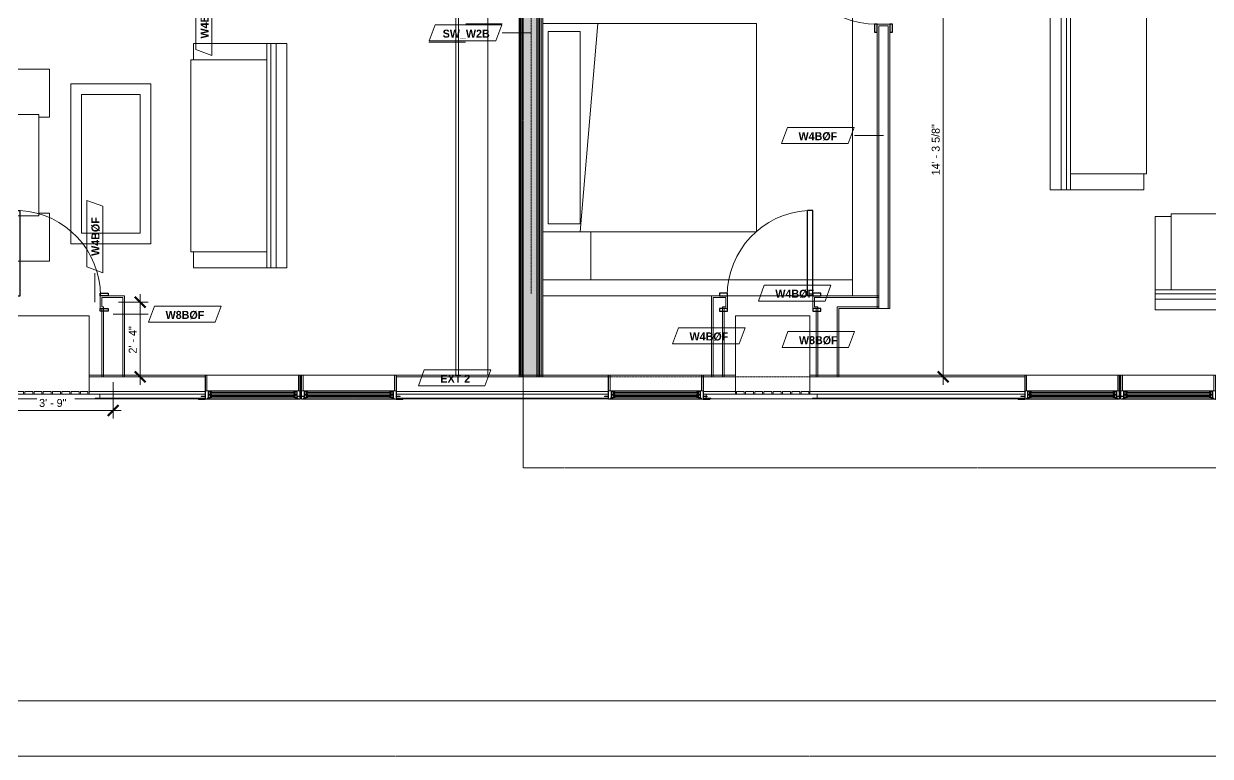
# Model space of a CAD drawing. Header units: inches. Extents: x -4010 to -1814, y 9846 to 12241.
# Drawn here: x -3125.6 to -2681, y 9846.3 to 10120.8 of the extents above; entities that cross this region are included whole.
import ezdxf

# ---------------------------------------------------------------- set-up
doc = ezdxf.new("R2010")
doc.units = ezdxf.units.IN
doc.header["$MEASUREMENT"] = 0
for name, pattern in [('Aligning Line 1_8_', [0.25, 0.125, -0.125]), ('Aligning Line 1_8__2_', [0.25, 0.125, -0.125]), ('Dash', [0.25, 0.125, -0.125]), ('Dash 3_32_', [0.1875, 0.09375, -0.09375]), ('Dash_2_', [0.25, 0.125, -0.125])]:
    doc.linetypes.add(name, pattern=pattern)
for name, color, linetype, lineweight in [('0-1', 7, 'Continuous', 5), ('0-2', 7, 'Continuous', 9), ('A-ANNO-DIMS', 211, 'Continuous', 9), ('A-ANNO-DIMS-32', 211, 'Continuous', 9), ('A-DETL-1', 90, 'Dash 3_32_', 18), ('A-DETL-GENF-HDLN-1', 7, 'Dash', 9), ('A-DETL-GENF-HDLN-2', 1, 'Continuous', 18), ('A-DOOR-3', 31, 'Continuous', 9), ('A-DOOR-4', 31, 'Continuous', 30), ('A-DOOR-FRAM-3', 31, 'Continuous', 30), ('A-GENM-1', 7, 'Continuous', 9), ('A-GLAZ', 151, 'Continuous', 18), ('A-GLAZ-1', 10, 'Continuous', 30), ('A-GLAZ-2', 7, 'Continuous', 9), ('A-WALL', 113, 'Continuous', 18), ('A-WALL-1', 7, 'Continuous', 9), ('A-WALL-2', 250, 'Continuous', 18), ('A-WALL-3', 113, 'Continuous', 9), ('A-WALL-IDEN', 211, 'Continuous', 9), ('G-ANNO-SYMB', 111, 'Aligning Line 1_8_', 9), ('G-ANNO-SYMB-2', 147, 'Aligning Line 1_8__2_', 9), ('G-ANNO-SYMB-4', 111, 'Dash_2_', 9), ('I-FURN', 30, 'Continuous', 9), ('I-FURN-HDLN', 30, 'Dash', 9), ('I-WALL-1', 21, 'Continuous', 18), ('I-WALL-2', 241, 'Continuous', 5), ('I-WALL-3', 7, 'Continuous', 9), ('I-WALL-4', 2, 'Continuous', 9), ('Q-CASE', 31, 'Continuous', 9), ('Q-CASE-HDLN', 31, 'Dash', 9)]:
    doc.layers.add(name, color=color, linetype=linetype, lineweight=lineweight)
doc.styles.add('Century Gothic', font='ufonts.com_century-gothic.ttf', dxfattribs={"height": 3})
doc.styles.add('Century Gothic_B_1', font='GOTHICB.TTF', dxfattribs={"height": 3})
doc.dimstyles.new('OD_1__HACK_2', dxfattribs={"dimscale": 12, "dimtxt": 3.132505, "dimasz": 0.333333, "dimexe": 0.25, "dimexo": 0.166667, "dimgap": 0.041667, "dimtad": 1, "dimdec": 4, "dimrnd": 0.0625, "dimzin": 3, "dimdsep": 46, "dimlunit": 4, "dimtxsty": 'Century Gothic', "dimblk1": 'OBLIQUE', "dimblk2": 'OBLIQUE', "dimsah": 1, "dimcen": 0.09, "dimdle": 0.25, "dimazin": 0, "dimtfac": 1, "dimtdec": 4, "dimtix": 1, "dimtmove": 0, "dimatfit": 3, "dimfxl": 1, "dimtvp": 1, "dimtfill": 1, "dimfrac": 2, "dimtolj": 1, "dimtzin": 0, "dimarcsym": 2})
doc.dimstyles.new('OD_1__HACK_2_1', dxfattribs={"dimscale": 12, "dimtxt": 3.132505, "dimasz": 0.333333, "dimexe": 0.25, "dimexo": 0.166667, "dimgap": 0.041667, "dimtad": 1, "dimdec": 4, "dimrnd": 0.0625, "dimzin": 3, "dimdsep": 46, "dimlunit": 4, "dimtxsty": 'Century Gothic', "dimblk1": 'OBLIQUE', "dimblk2": 'OBLIQUE', "dimsah": 1, "dimcen": 0.09, "dimdle": 0.25, "dimazin": 0, "dimtfac": 1, "dimtdec": 4, "dimtix": 1, "dimtmove": 0, "dimatfit": 3, "dimfxl": 1, "dimtvp": 1, "dimtfill": 1, "dimfrac": 2, "dimtolj": 1, "dimtzin": 0, "dimarcsym": 2})

# ---------------------------------------------------------------- blocks, each defined once
blk = doc.blocks.new('Window-Double_Hung-Marvin-Essential - ESDH3066 - 2nd Floor-3033830-UNIT PLANS - 2ND _ 3RD FLOOR')
at = {"layer": 'A-DETL-GENF-HDLN-1'}
blk.add_line((16.1, -4.47), (-16.5, -4.47), dxfattribs=at)
at = {"layer": 'A-DETL-GENF-HDLN-2'}
for p, q in [((-17.13, 4.44), (-17.75, 4.44)), ((-17.13, -1.41), (-17.13, 4.44)), ((17.12, 4.44), (17.75, 4.44)), ((17.12, 4.44), (17.12, -1.41)), ((-19.25, -3.48), (-19.25, -3.44)), ((-19.25, -3.44), (-17.9, -3.44)), ((-17.75, -3.48), (-19.25, -3.48)), ((-17.9, -3.44), (-17.9, -3.33)), ((-17.9, -3.33), (-17.75, -3.33)), ((-16.72, -1.44), (-17.75, -1.44)), ((-17.75, -4.53), (-17.75, -1.44)), ((-17.08, -4.12), (-17.16, -4.53)), ((-17.08, -4.12), (-16.19, -4.12)), ((-16.85, -4.5), (-16.85, -4.12)), ((-16.72, -4.02), (-16.72, -1.44)), ((-16.38, -4.02), (-16.72, -4.02)), ((-16.56, -1.78), (-15.34, -1.78)), ((-16.56, -1.78), (-16.56, -2.72)), ((-15.34, -2.72), (-16.56, -2.72)), ((-16.56, -3), (-15.34, -3)), ((-16.56, -3), (-16.56, -3.94)), ((-15.34, -3.94), (-16.56, -3.94)), ((-16.38, -4.12), (-16.38, -4.02)), ((-16.18, -4.26), (-16.3, -4.26)), ((-16.3, -4.26), (-16.3, -4.5)), ((-16.19, -4.12), (-16.19, -4.22)), ((-16.19, -4.22), (-16.1, -4.22)), ((-16.18, -4.47), (-16.18, -4.26)), ((-16.1, -4.22), (-16.1, -4.47)), ((-15.28, -1.9), (-15.94, -1.9)), ((-15.94, -1.9), (-15.94, -2.62)), ((-15.94, -2.62), (-15.28, -2.62)), ((-15.28, -3.12), (-15.94, -3.12)), ((-15.94, -3.12), (-15.94, -3.84)), ((-15.94, -3.84), (-15.28, -3.84)), ((-15.84, -1.91), (-15.84, -2.6)), ((-15.84, -3.13), (-15.84, -3.82)), ((-15.54, -2.04), (-15.54, -2.48)), ((-15.54, -3.26), (-15.54, -3.7)), ((-15.34, -1.78), (-15.28, -1.84)), ((-15.34, -2.72), (-15.28, -2.66)), ((-15.34, -3), (-15.28, -3.06)), ((-15.34, -3.94), (-15.28, -3.88)), ((-15.28, -1.84), (-15.28, -1.9)), ((-15.28, -2.62), (-15.28, -2.66)), ((-15.28, -3.06), (-15.28, -3.12)), ((-15.28, -3.84), (-15.28, -3.88)), ((15.34, -1.78), (15.28, -1.84)), ((15.28, -1.84), (15.28, -1.9)), ((15.28, -1.9), (15.94, -1.9)), ((15.28, -2.62), (15.28, -2.66)), ((15.94, -2.62), (15.28, -2.62)), ((15.34, -2.72), (15.28, -2.66)), ((15.34, -3), (15.28, -3.06)), ((15.28, -3.06), (15.28, -3.12)), ((15.28, -3.12), (15.94, -3.12)), ((15.28, -3.84), (15.28, -3.88)), ((15.94, -3.84), (15.28, -3.84)), ((15.34, -3.94), (15.28, -3.88)), ((16.56, -1.78), (15.34, -1.78)), ((15.34, -2.72), (16.56, -2.72)), ((16.56, -3), (15.34, -3)), ((15.34, -3.94), (16.56, -3.94)), ((15.54, -2.04), (15.54, -2.48)), ((15.54, -3.26), (15.54, -3.7)), ((15.84, -1.91), (15.84, -2.6)), ((15.84, -3.13), (15.84, -3.82)), ((15.94, -1.9), (15.94, -2.62)), ((15.94, -3.12), (15.94, -3.84)), ((16.19, -4.22), (16.1, -4.22)), ((16.1, -4.22), (16.1, -4.47)), ((16.18, -4.47), (16.18, -4.26)), ((16.18, -4.26), (16.3, -4.26)), ((17.08, -4.12), (16.19, -4.12)), ((16.19, -4.12), (16.19, -4.22)), ((16.3, -4.26), (16.3, -4.5)), ((16.38, -4.12), (16.38, -4.02)), ((16.38, -4.02), (16.72, -4.02)), ((16.56, -1.78), (16.56, -2.72)), ((16.56, -3), (16.56, -3.94)), ((16.72, -4.02), (16.72, -1.44)), ((16.72, -1.44), (17.75, -1.44)), ((16.85, -4.5), (16.85, -4.12)), ((17.08, -4.12), (17.16, -4.53)), ((17.75, -4.53), (17.75, -1.44)), ((17.9, -3.33), (17.75, -3.33)), ((17.75, -3.48), (19.25, -3.48)), ((17.9, -3.44), (17.9, -3.33)), ((19.25, -3.44), (17.9, -3.44)), ((19.25, -3.48), (19.25, -3.44)), ((-17.75, -4.53), (-17.16, -4.53)), ((-16.3, -4.5), (-16.85, -4.5)), ((-16.18, -4.47), (-16.1, -4.47)), ((16.18, -4.47), (16.1, -4.47)), ((16.3, -4.5), (16.85, -4.5)), ((17.75, -4.53), (17.16, -4.53))]:
    blk.add_line(p, q, dxfattribs=at)
at = {"layer": 'A-GLAZ'}
for p, q in [((15.84, -1.91), (-15.84, -1.91)), ((15.84, -2.04), (-15.84, -2.04)), ((15.84, -2.48), (-15.84, -2.48)), ((15.84, -2.6), (-15.84, -2.6)), ((15.84, -3.13), (-15.84, -3.13)), ((15.84, -3.26), (-15.84, -3.26)), ((15.84, -3.7), (-15.84, -3.7)), ((15.84, -3.82), (-15.84, -3.82))]:
    blk.add_line(p, q, dxfattribs=at)
at = {"layer": 'A-GLAZ-1'}
for p, q in [((-17.75, -1.41), (-17.75, 4.44)), ((17.75, 4.44), (17.75, -1.41)), ((-17.75, -4.53), (-17.75, -1.44)), ((17.75, -1.44), (17.75, -4.53))]:
    blk.add_line(p, q, dxfattribs=at)
at = {"layer": 'A-GLAZ-2'}
for p, q in [((-17.75, 4.44), (17.75, 4.44)), ((-17.75, -1.44), (17.75, -1.44)), ((17.75, -4.44), (20.27, -4.44)), ((20.27, -4.44), (20.27, -4.69)), ((17.75, -4.53), (-17.75, -4.53)), ((17.75, -4.69), (17.75, -4.53)), ((20.27, -4.69), (17.75, -4.69))]:
    blk.add_line(p, q, dxfattribs=at)
blk = doc.blocks.new('V-Series_EWC4_SPVU_RFA_2015 - 2ND AND 3RD FLOOR-2226480-UNIT PLANS - 2ND _ 3RD FLOOR')
at = {"layer": 'A-GENM-1'}
for p, q in [((-3829.54, 11737.59), (-3858.97, 11737.59)), ((-3858.97, 11737.59), (-3858.97, 11737.15)), ((-3829.54, 11709.71), (-3829.54, 11737.59)), ((-3858.97, 11734.36), (-3858.97, 11737.15)), ((-3858.97, 11737.15), (-3857.97, 11737.15)), ((-3857.97, 11734.36), (-3858.97, 11734.36)), ((-3858.97, 11734.36), (-3858.97, 11733.86)), ((-3858.97, 11730.87), (-3858.97, 11733.86)), ((-3858.97, 11733.86), (-3857.97, 11733.86)), ((-3857.97, 11737.15), (-3857.97, 11734.36)), ((-3857.97, 11733.86), (-3857.97, 11730.87)), ((-3857.97, 11730.87), (-3858.97, 11730.87)), ((-3858.97, 11730.87), (-3858.97, 11730.37)), ((-3858.97, 11727.39), (-3858.97, 11730.37)), ((-3858.97, 11730.37), (-3857.97, 11730.37)), ((-3857.97, 11730.37), (-3857.97, 11727.39)), ((-3857.97, 11727.39), (-3858.97, 11727.39)), ((-3858.97, 11727.39), (-3858.97, 11726.89)), ((-3858.97, 11723.9), (-3858.97, 11726.89)), ((-3858.97, 11726.89), (-3857.97, 11726.89)), ((-3857.97, 11726.89), (-3857.97, 11723.9)), ((-3857.97, 11723.9), (-3858.97, 11723.9)), ((-3858.97, 11723.9), (-3858.97, 11723.4)), ((-3858.97, 11720.42), (-3858.97, 11723.4)), ((-3858.97, 11723.4), (-3857.97, 11723.4)), ((-3857.97, 11720.42), (-3858.97, 11720.42)), ((-3858.97, 11720.42), (-3858.97, 11719.92)), ((-3858.97, 11716.93), (-3858.97, 11719.92)), ((-3858.97, 11719.92), (-3857.97, 11719.92)), ((-3857.97, 11723.4), (-3857.97, 11720.42)), ((-3857.97, 11719.92), (-3857.97, 11716.93)), ((-3857.97, 11716.93), (-3858.97, 11716.93)), ((-3858.97, 11716.93), (-3858.97, 11716.43)), ((-3858.97, 11713.45), (-3858.97, 11716.43)), ((-3858.97, 11716.43), (-3857.97, 11716.43)), ((-3857.97, 11716.43), (-3857.97, 11713.45)), ((-3857.97, 11713.45), (-3858.97, 11713.45)), ((-3858.97, 11713.45), (-3858.97, 11712.95)), ((-3858.97, 11710.15), (-3858.97, 11712.95)), ((-3858.97, 11712.95), (-3857.97, 11712.95)), ((-3857.97, 11712.95), (-3857.97, 11710.15)), ((-3857.97, 11710.15), (-3858.97, 11710.15)), ((-3858.97, 11710.15), (-3858.97, 11709.71)), ((-3858.97, 11709.71), (-3829.54, 11709.71))]:
    blk.add_line(p, q, dxfattribs=at)
blk = doc.blocks.new('Perforated Panel at Magic-Pak - hvac panel - 3rd floor-2505079-UNIT PLANS - 2ND _ 3RD FLOOR')
at = {"layer": 'A-GLAZ-2'}
for p, q in [((-19.01, 4.44), (19.01, 4.44)), ((-19.01, 4.37), (-19.01, 4.44)), ((19.01, 4.37), (-19.01, 4.37)), ((19.01, 4.44), (19.01, 4.37))]:
    blk.add_line(p, q, dxfattribs=at)
blk = doc.blocks.new('Window-Double_Hung-Marvin-Essential - ESDH3066 - 2nd Floor-3033831-UNIT PLANS - 2ND _ 3RD FLOOR')
at = {"layer": 'A-DETL-GENF-HDLN-1'}
blk.add_line((16.1, 4.47), (-16.5, 4.47), dxfattribs=at)
at = {"layer": 'A-DETL-GENF-HDLN-2'}
for p, q in [((-17.75, 4.53), (-17.16, 4.53)), ((-17.75, 4.53), (-17.75, 1.44)), ((-17.08, 4.12), (-17.16, 4.53)), ((-16.85, 4.5), (-16.85, 4.12)), ((-16.3, 4.5), (-16.85, 4.5)), ((-16.3, 4.26), (-16.3, 4.5)), ((-16.18, 4.47), (-16.1, 4.47)), ((-16.18, 4.47), (-16.18, 4.26)), ((-16.1, 4.22), (-16.1, 4.47)), ((16.18, 4.47), (16.1, 4.47)), ((16.1, 4.22), (16.1, 4.47)), ((16.18, 4.47), (16.18, 4.26)), ((16.3, 4.26), (16.3, 4.5)), ((16.3, 4.5), (16.85, 4.5)), ((16.85, 4.5), (16.85, 4.12)), ((17.08, 4.12), (17.16, 4.53)), ((17.75, 4.53), (17.16, 4.53)), ((17.75, 4.53), (17.75, 1.44)), ((-19.25, 3.48), (-19.25, 3.44)), ((-17.75, 3.48), (-19.25, 3.48)), ((-19.25, 3.44), (-17.9, 3.44)), ((-17.9, 3.44), (-17.9, 3.33)), ((-17.9, 3.33), (-17.75, 3.33)), ((-16.72, 1.44), (-17.75, 1.44)), ((-17.13, 1.41), (-17.13, -4.44)), ((-17.08, 4.12), (-16.19, 4.12)), ((-16.38, 4.02), (-16.72, 4.02)), ((-16.72, 4.02), (-16.72, 1.44)), ((-15.34, 3.94), (-16.56, 3.94)), ((-16.56, 3), (-16.56, 3.94)), ((-16.56, 3), (-15.34, 3)), ((-15.34, 2.72), (-16.56, 2.72)), ((-16.56, 1.78), (-16.56, 2.72)), ((-16.56, 1.78), (-15.34, 1.78)), ((-16.38, 4.12), (-16.38, 4.02)), ((-16.18, 4.26), (-16.3, 4.26)), ((-16.19, 4.22), (-16.1, 4.22)), ((-16.19, 4.12), (-16.19, 4.22)), ((-15.94, 3.12), (-15.94, 3.84)), ((-15.94, 3.84), (-15.28, 3.84)), ((-15.28, 3.12), (-15.94, 3.12)), ((-15.94, 1.9), (-15.94, 2.62)), ((-15.94, 2.62), (-15.28, 2.62)), ((-15.28, 1.9), (-15.94, 1.9)), ((-15.84, 3.13), (-15.84, 3.82)), ((-15.84, 1.91), (-15.84, 2.6)), ((-15.54, 3.26), (-15.54, 3.7)), ((-15.54, 2.04), (-15.54, 2.48)), ((-15.34, 3.94), (-15.28, 3.88)), ((-15.34, 3), (-15.28, 3.06)), ((-15.34, 2.72), (-15.28, 2.66)), ((-15.34, 1.78), (-15.28, 1.84)), ((-15.28, 3.84), (-15.28, 3.88)), ((-15.28, 3.06), (-15.28, 3.12)), ((-15.28, 2.62), (-15.28, 2.66)), ((-15.28, 1.84), (-15.28, 1.9)), ((15.34, 3.94), (15.28, 3.88)), ((15.28, 3.84), (15.28, 3.88)), ((15.94, 3.84), (15.28, 3.84)), ((15.28, 3.06), (15.28, 3.12)), ((15.28, 3.12), (15.94, 3.12)), ((15.34, 3), (15.28, 3.06)), ((15.34, 2.72), (15.28, 2.66)), ((15.28, 2.62), (15.28, 2.66)), ((15.94, 2.62), (15.28, 2.62)), ((15.28, 1.84), (15.28, 1.9)), ((15.28, 1.9), (15.94, 1.9)), ((15.34, 1.78), (15.28, 1.84)), ((15.34, 3.94), (16.56, 3.94)), ((16.56, 3), (15.34, 3)), ((15.34, 2.72), (16.56, 2.72)), ((16.56, 1.78), (15.34, 1.78)), ((15.54, 3.26), (15.54, 3.7)), ((15.54, 2.04), (15.54, 2.48)), ((15.84, 3.13), (15.84, 3.82)), ((15.84, 1.91), (15.84, 2.6)), ((15.94, 3.12), (15.94, 3.84)), ((15.94, 1.9), (15.94, 2.62)), ((16.19, 4.22), (16.1, 4.22)), ((16.18, 4.26), (16.3, 4.26)), ((16.19, 4.12), (16.19, 4.22)), ((17.08, 4.12), (16.19, 4.12)), ((16.38, 4.12), (16.38, 4.02)), ((16.38, 4.02), (16.72, 4.02)), ((16.56, 3), (16.56, 3.94)), ((16.56, 1.78), (16.56, 2.72)), ((16.72, 4.02), (16.72, 1.44)), ((16.72, 1.44), (17.75, 1.44)), ((17.12, -4.44), (17.12, 1.41)), ((17.75, 3.48), (19.25, 3.48)), ((17.9, 3.33), (17.75, 3.33)), ((17.9, 3.44), (17.9, 3.33)), ((19.25, 3.44), (17.9, 3.44)), ((19.25, 3.48), (19.25, 3.44)), ((-17.13, -4.44), (-17.75, -4.44)), ((17.12, -4.44), (17.75, -4.44))]:
    blk.add_line(p, q, dxfattribs=at)
at = {"layer": 'A-GLAZ'}
for p, q in [((15.84, 3.82), (-15.84, 3.82)), ((15.84, 3.7), (-15.84, 3.7)), ((15.84, 3.26), (-15.84, 3.26)), ((15.84, 3.13), (-15.84, 3.13)), ((15.84, 2.6), (-15.84, 2.6)), ((15.84, 2.48), (-15.84, 2.48)), ((15.84, 2.04), (-15.84, 2.04)), ((15.84, 1.91), (-15.84, 1.91))]:
    blk.add_line(p, q, dxfattribs=at)
at = {"layer": 'A-GLAZ-1'}
for p, q in [((-17.75, 4.53), (-17.75, 1.44)), ((17.75, 1.44), (17.75, 4.53)), ((-17.75, 1.41), (-17.75, -4.44)), ((17.75, -4.44), (17.75, 1.41))]:
    blk.add_line(p, q, dxfattribs=at)
at = {"layer": 'A-GLAZ-2'}
for p, q in [((17.75, 4.53), (-17.75, 4.53)), ((20.27, 4.69), (17.75, 4.69)), ((17.75, 4.69), (17.75, 4.53)), ((20.27, 4.44), (20.27, 4.69)), ((-17.75, 1.44), (17.75, 1.44)), ((17.75, 4.44), (20.27, 4.44)), ((-17.75, -4.44), (17.75, -4.44))]:
    blk.add_line(p, q, dxfattribs=at)
blk = doc.blocks.new('CTR - 1st Phase - Shell_rvt-1-UNIT PLANS - 2ND _ 3RD FLOOR')
at = {"layer": 'A-WALL-1'}
for p, q in [((-3057.61, 9989.06), (-3101.12, 9989.06)), ((-3101.12, 9989.06), (-3101.12, 9981.94)), ((-3021.61, 9989.06), (-3022.11, 9989.06)), ((-2906.53, 9989.06), (-2986.11, 9989.06)), ((-2858.96, 9989.06), (-2871.03, 9989.06)), ((-2858.96, 9981.94), (-2858.96, 9989.06)), ((-2750.53, 9989.06), (-2831.09, 9989.06)), ((-2831.09, 9989.06), (-2831.09, 9981.94)), ((-2714.53, 9989.06), (-2715.03, 9989.06)), ((-3101.12, 9981.94), (-3097.16, 9981.94)), ((-3097.16, 9981.94), (-3097.16, 9980.44)), ((-3057.61, 9983.19), (-3057.61, 9983.22)), ((-3022.11, 9983.22), (-3022.11, 9983.19)), ((-3021.61, 9983.19), (-3021.61, 9983.22)), ((-2986.11, 9983.22), (-2986.11, 9983.19)), ((-2906.53, 9983.19), (-2906.53, 9983.22)), ((-2871.03, 9983.22), (-2871.03, 9983.19)), ((-2869.89, 9980.44), (-2869.89, 9981.94)), ((-2869.89, 9981.94), (-2858.96, 9981.94)), ((-2831.09, 9981.94), (-2828.36, 9981.94)), ((-2828.36, 9981.94), (-2828.36, 9980.44)), ((-2750.53, 9983.19), (-2750.53, 9983.22)), ((-2715.03, 9983.22), (-2715.03, 9983.19)), ((-2714.53, 9983.19), (-2714.53, 9983.22)), ((-3097.16, 9980.44), (-3098.91, 9980.44)), ((-3098.91, 9980.44), (-3098.91, 9980.25)), ((-3098.91, 9980.19), (-3060.14, 9980.19)), ((-3022.11, 9980.19), (-3021.61, 9980.19)), ((-2983.59, 9980.19), (-2906.53, 9980.19)), ((-2868.14, 9980.44), (-2869.89, 9980.44)), ((-2868.51, 9980.19), (-2868.14, 9980.19)), ((-2868.14, 9980.25), (-2868.14, 9980.44)), ((-2828.36, 9980.44), (-2830.11, 9980.44)), ((-2830.11, 9980.44), (-2830.11, 9980.25)), ((-2830.11, 9980.19), (-2753.06, 9980.19)), ((-2715.03, 9980.19), (-2714.53, 9980.19))]:
    blk.add_line(p, q, dxfattribs=at)
at = {"layer": 'A-WALL-2'}
for p, q in [((-3057.61, 9988.44), (-3101.12, 9988.44)), ((-3021.61, 9988.44), (-3022.11, 9988.44)), ((-2906.53, 9988.44), (-2986.11, 9988.44)), ((-2858.96, 9988.44), (-2871.03, 9988.44)), ((-2750.53, 9988.44), (-2831.09, 9988.44)), ((-2714.53, 9988.44), (-2715.03, 9988.44)), ((-3057.61, 9982.94), (-3101.12, 9982.94)), ((-3057.61, 9981.94), (-3097.16, 9981.94)), ((-3021.61, 9982.94), (-3022.11, 9982.94)), ((-3021.61, 9981.94), (-3022.11, 9981.94)), ((-2906.53, 9982.94), (-2986.11, 9982.94)), ((-2906.53, 9981.94), (-2986.11, 9981.94)), ((-2858.96, 9982.94), (-2871.03, 9982.94)), ((-2869.89, 9981.94), (-2871.03, 9981.94)), ((-2750.53, 9982.94), (-2831.09, 9982.94)), ((-2750.53, 9981.94), (-2828.36, 9981.94)), ((-2714.53, 9982.94), (-2715.03, 9982.94)), ((-2714.53, 9981.94), (-2715.03, 9981.94)), ((-3057.61, 9980.44), (-3097.16, 9980.44)), ((-3021.61, 9980.44), (-3022.11, 9980.44)), ((-2906.53, 9980.44), (-2986.11, 9980.44)), ((-2869.89, 9980.44), (-2871.03, 9980.44)), ((-2750.53, 9980.44), (-2828.36, 9980.44)), ((-2714.53, 9980.44), (-2715.03, 9980.44))]:
    blk.add_line(p, q, dxfattribs=at)
at = {"layer": '0-2'}
for name, p, rotation in [('V-Series_EWC4_SPVU_RFA_2015 - 2ND AND 3RD FLOOR-2226480-UNIT PLANS - 2ND _ 3RD FLOOR', (8608.59, 13840.91), 90.00000000000026), ('V-Series_EWC4_SPVU_RFA_2015 - 2ND AND 3RD FLOOR-2226480-UNIT PLANS - 2ND _ 3RD FLOOR', (8878.63, 13840.91), 90.00000000000026), ('Window-Double_Hung-Marvin-Essential - ESDH3066 - 2nd Floor-3033831-UNIT PLANS - 2ND _ 3RD FLOOR', (-3039.86, 9984.63), 180), ('Window-Double_Hung-Marvin-Essential - ESDH3066 - 2nd Floor-3033831-UNIT PLANS - 2ND _ 3RD FLOOR', (-2732.78, 9984.63), 180), ('Perforated Panel at Magic-Pak - hvac panel - 3rd floor-2505079-UNIT PLANS - 2ND _ 3RD FLOOR', (-3117.92, 9984.63), 180), ('Perforated Panel at Magic-Pak - hvac panel - 3rd floor-2505079-UNIT PLANS - 2ND _ 3RD FLOOR', (-2849.12, 9984.63), 180)]:
    blk.add_blockref(name, p, dxfattribs=dict(at, rotation=rotation))
for p in [(-3003.86, 9984.63), (-2888.78, 9984.63), (-2696.78, 9984.63)]:
    blk.add_blockref('Window-Double_Hung-Marvin-Essential - ESDH3066 - 2nd Floor-3033830-UNIT PLANS - 2ND _ 3RD FLOOR', p, dxfattribs=at)
blk = doc.blocks.new('CTR - 1st Phase - Common Walls_rvt-1-UNIT PLANS - 2ND _ 3RD FLOOR')
at = {"layer": 'I-WALL-1'}
blk.add_hatch(color=256, dxfattribs=at).paths.add_polyline_path([(-2931.71, 9988.44), (-2931.09, 9988.44), (-2931.09, 10373.41), (-2931.71, 10373.41), (-2931.71, 9995.92)], flags=0)
at = {"layer": 'I-WALL-2'}
for points in [[(-2939.96, 9988.44), (-2939.34, 9988.44), (-2939.34, 10373.41), (-2939.96, 10373.41), (-2939.96, 9995.92)], [(-2938.84, 9988.44), (-2938.84, 10374.04), (-2939.34, 10374.04), (-2939.34, 9988.44)], [(-2938.84, 9988.44), (-2933.34, 9988.44), (-2933.34, 10374.04), (-2938.84, 10374.04), (-2938.84, 9995.92)], [(-2933.34, 9988.44), (-2932.84, 9988.44), (-2932.84, 10374.04), (-2933.34, 10374.04), (-2933.34, 9995.92)], [(-2932.34, 9988.44), (-2932.34, 10374.04), (-2932.84, 10374.04), (-2932.84, 9988.44)], [(-2931.71, 9988.44), (-2931.71, 10374.04), (-2932.34, 10374.04), (-2932.34, 9988.44)]]:
    blk.add_hatch(color=256, dxfattribs=at).paths.add_polyline_path(points, flags=0)
at = {"layer": 'A-WALL-2'}
for p, q in [((-2939.34, 10373.41), (-2939.34, 9988.44)), ((-2938.84, 10373.41), (-2938.84, 9988.44)), ((-2933.34, 10373.41), (-2933.34, 9988.44)), ((-2932.84, 10373.41), (-2932.84, 9988.44)), ((-2932.34, 10373.41), (-2932.34, 9988.44)), ((-2931.71, 10373.41), (-2931.71, 9988.44))]:
    blk.add_line(p, q, dxfattribs=at)
at = {"layer": 'I-WALL-3'}
for p, q in [((-2939.96, 10337.29), (-2939.96, 9988.44)), ((-2931.09, 9988.44), (-2931.09, 10332.89)), ((-2939.96, 9988.44), (-2931.09, 9988.44))]:
    blk.add_line(p, q, dxfattribs=at)
blk = doc.blocks.new('CTR - 1st Phase - Structure_rvt-1-UNIT PLANS - 2ND _ 3RD FLOOR')
at = {"layer": 'G-ANNO-SYMB-2'}
blk.add_line((-1904.06, 9867.01), (-3864.19, 9867.01), dxfattribs=at)
blk = doc.blocks.new('Couch-Both_Arms-Generic - 1-1372852-UNIT PLANS - 2ND _ 3RD FLOOR')
at = {"layer": 'I-FURN'}
for p, q in [((-36, 18.5), (36, 18.5)), ((-36, 17.5), (-36, 18.5)), ((36, 18.5), (36, 17.5)), ((-42, 17.5), (-36, 17.5)), ((-42, -10), (-42, 17.5)), ((-36, 17.5), (-36, -10)), ((36, 17.5), (42, 17.5)), ((36, -10), (36, 17.5)), ((42, 17.5), (42, -10)), ((-42, -10), (42, -10)), ((-42, -13.5), (-42, -10)), ((-42, -11.5), (42, -11.5)), ((42, -10), (42, -13.5)), ((-42, -13.5), (42, -13.5)), ((-42, -17.5), (-42, -13.5)), ((42, -13.5), (-42, -13.5)), ((42, -17.5), (-42, -17.5)), ((42, -13.5), (42, -17.5))]:
    blk.add_line(p, q, dxfattribs=at)
blk = doc.blocks.new('Couch-Both_Arms-Generic - 2-1352635-UNIT PLANS - 2ND _ 3RD FLOOR')
at = {"layer": 'I-FURN'}
for p, q in [((24, 17.5), (-24, 17.5)), ((-24, 17.5), (-24, 13.5)), ((-24, 13.5), (24, 13.5)), ((24, 13.5), (-24, 13.5)), ((-24, 13.5), (-24, 10)), ((24, 13.5), (24, 17.5)), ((24, 10), (24, 13.5)), ((-24, 11.5), (24, 11.5)), ((-24, 10), (-24, -17.5)), ((-24, 10), (24, 10)), ((-18, -17.5), (-18, 10)), ((18, 10), (18, -17.5)), ((24, -17.5), (24, 10)), ((-24, -17.5), (-18, -17.5)), ((-18, -17.5), (-18, -18.5)), ((18, -18.5), (18, -17.5)), ((18, -17.5), (24, -17.5)), ((-18, -18.5), (18, -18.5))]:
    blk.add_line(p, q, dxfattribs=at)
blk = doc.blocks.new('Entertainment_Center_14771 - Entertainment_Center_14771-1352616-UNIT PLANS - 2ND _ 3RD FLOOR')
at = {"layer": 'I-FURN'}
for p, q in [((-36, 6.12), (-19, 6.12)), ((-36, 6), (-36, 6.12)), ((-19, 6), (-36, 6)), ((-19, 6), (-36, 6)), ((-36, 6), (-36, -10)), ((-19, 6.12), (19, 6.12)), ((-19, 6), (-19, 6.12)), ((19, 6), (-19, 6)), ((19, 6), (-19, 6)), ((-19, 6), (-19, -6)), ((19, 6.12), (36, 6.12)), ((19, 6.12), (19, 6)), ((36, 6), (19, 6)), ((19, -6), (19, 6)), ((36, 6), (19, 6)), ((36, 6), (36, 6.12)), ((36, -10), (36, 6)), ((-19, -6), (19, -6)), ((-18, -10), (-18, -6)), ((18, -6), (18, -10)), ((-36, -10), (-18, -10)), ((-35.34, -10), (-35.34, -10.03)), ((-35.34, -10.03), (-34.85, -10.03)), ((-34.85, -10.03), (-34.85, -10)), ((-19.66, -10), (-19.66, -10.03)), ((-19.66, -10.03), (-18.66, -10.03)), ((-18.66, -10.03), (-18.66, -10)), ((18, -10), (36, -10)), ((18.66, -10), (18.66, -10.03)), ((18.66, -10.03), (19.66, -10.03)), ((19.66, -10.03), (19.66, -10)), ((34.85, -10), (34.85, -10.03)), ((34.85, -10.03), (35.34, -10.03)), ((35.34, -10.03), (35.34, -10))]:
    blk.add_line(p, q, dxfattribs=at)
blk = doc.blocks.new('Couch-Both_Arms-Generic - 1-1352606-UNIT PLANS - 2ND _ 3RD FLOOR')
at = {"layer": 'I-FURN'}
for p, q in [((42, 17.5), (-42, 17.5)), ((-42, 17.5), (-42, 13.5)), ((-42, 13.5), (42, 13.5)), ((42, 13.5), (-42, 13.5)), ((-42, 13.5), (-42, 10)), ((42, 13.5), (42, 17.5)), ((42, 10), (42, 13.5)), ((-42, 11.5), (42, 11.5)), ((-42, 10), (-42, -17.5)), ((-42, 10), (42, 10)), ((-36, -17.5), (-36, 10)), ((36, 10), (36, -17.5)), ((42, -17.5), (42, 10)), ((-42, -17.5), (-36, -17.5)), ((-36, -17.5), (-36, -18.5)), ((36, -18.5), (36, -17.5)), ((36, -17.5), (42, -17.5)), ((-36, -18.5), (36, -18.5))]:
    blk.add_line(p, q, dxfattribs=at)
blk = doc.blocks.new('Table-Coffee - one-1352608-UNIT PLANS - 2ND _ 3RD FLOOR')
at = {"layer": 'I-FURN'}
for p, q in [((30.72, 18.75), (-29.28, 18.75)), ((-29.28, 18.75), (-29.28, -11.25)), ((30.72, -11.25), (30.72, 18.75)), ((-25.28, -7.25), (-25.28, 14.75)), ((-25.28, 14.75), (26.72, 14.75)), ((26.72, 14.75), (26.72, -7.25)), ((26.72, -7.25), (-25.28, -7.25)), ((-29.28, -11.25), (30.72, -11.25))]:
    blk.add_line(p, q, dxfattribs=at)
blk = doc.blocks.new('SWING - SINGLE - FLUSH - 32_ x 80_ - MAGIC PAK DOOR - ACOUSTICAL SEAL-3930378-UNIT PLANS - 2ND _ 3RD FLOOR')
at = {"layer": 'A-DOOR-3'}
blk.add_arc((16, -2.37), 32.07, 180, 266.4241, dxfattribs=at)
at = {"layer": 'A-DOOR-4'}
for p, q in [((14, -2.37), (14, -34.38)), ((16, -2.37), (14, -2.37)), ((16, -2.37), (16, -34.38)), ((16, -34.38), (14, -34.38))]:
    blk.add_line(p, q, dxfattribs=at)
at = {"layer": 'A-DOOR-FRAM-3'}
for p, q in [((-19, 2.38), (-19, 3.38)), ((-19, 3.38), (-16, 3.38)), ((-16, 2.38), (-19, 2.38)), ((-16, 3.38), (-16, 2.38)), ((16, 2.38), (16, 3.38)), ((16, 3.38), (19, 3.38)), ((19, 2.38), (16, 2.38)), ((19, 3.38), (19, 2.38)), ((-19, -2.37), (-16, -2.37)), ((-19, -3.37), (-19, -2.37)), ((-16, -3.37), (-19, -3.37)), ((-16, -2.37), (-16, -3.37)), ((16, -2.37), (19, -2.37)), ((16, -3.37), (16, -2.37)), ((19, -3.37), (16, -3.37)), ((19, -2.37), (19, -3.37))]:
    blk.add_line(p, q, dxfattribs=at)
blk = doc.blocks.new('OD_CW_Base Cabinet - OD_CW_Base Cabinet-3857764-UNIT PLANS - 2ND _ 3RD FLOOR')
at = {"layer": 'Q-CASE'}
for p, q in [((0.74, 0), (191.34, 0)), ((0.74, 0), (191.34, 0)), ((191.34, -1), (0.74, -1)), ((0.74, -1), (191.34, -1))]:
    blk.add_line(p, q, dxfattribs=at)
blk = doc.blocks.new('OD_CW_Upper Cabinet - OD_CW_Upper Cabinet-3856839-UNIT PLANS - 2ND _ 3RD FLOOR')
at = {"layer": 'Q-CASE-HDLN'}
for p, q in [((0.74, -24), (0.74, -12)), ((0.74, -12), (191.34, -12)), ((191.34, -12), (191.34, -24)), ((191.34, -24), (0.74, -24))]:
    blk.add_line(p, q, dxfattribs=at)
blk = doc.blocks.new('SWING - SINGLE - FLUSH - 2-10 x 6-8 - PRIVACY-3199407-UNIT PLANS - 2ND _ 3RD FLOOR')
at = {"layer": 'A-DOOR-3'}
blk.add_arc((17, 2.37), 34.07, 93.3657, 180, dxfattribs=at)
at = {"layer": 'A-DOOR-4'}
for p, q in [((15, 2.37), (15, 36.38)), ((17, 36.38), (15, 36.38)), ((17, 2.37), (17, 36.38)), ((17, 2.37), (15, 2.37))]:
    blk.add_line(p, q, dxfattribs=at)
at = {"layer": 'A-DOOR-FRAM-3'}
for p, q in [((-17, 3.37), (-20, 3.37)), ((-20, 3.37), (-20, 2.37)), ((-20, 2.37), (-17, 2.37)), ((-17, 2.37), (-17, 3.37)), ((20, 3.37), (17, 3.37)), ((17, 3.37), (17, 2.37)), ((17, 2.37), (20, 2.37)), ((20, 2.37), (20, 3.37)), ((-17, -2.38), (-20, -2.38)), ((-20, -2.38), (-20, -3.38)), ((-20, -3.38), (-17, -3.38)), ((-17, -3.38), (-17, -2.38)), ((20, -2.38), (17, -2.38)), ((17, -2.38), (17, -3.38)), ((17, -3.38), (20, -3.38)), ((20, -3.38), (20, -2.38))]:
    blk.add_line(p, q, dxfattribs=at)
blk = doc.blocks.new('Bed-Standard - King 78_ x 80_-V51-UNIT PLANS - 2ND _ 3RD FLOOR')
at = {"layer": 'I-FURN'}
for p, q in [((-28.31, 41.8), (49.69, 41.8)), ((-28.31, -38.2), (-28.31, 41.8)), ((49.69, 41.8), (49.69, -38.2)), ((49.69, -24.2), (-28.31, -17.63)), ((-25.31, -24.2), (46.69, -24.2)), ((-25.31, -36.2), (-25.31, -24.2)), ((46.69, -36.2), (46.69, -24.2)), ((-25.31, -36.2), (46.69, -36.2))]:
    blk.add_line(p, q, dxfattribs=at)
at = {"layer": 'I-FURN-HDLN'}
for p, q in [((-64.31, 77.8), (73.69, 77.8)), ((-64.31, 28.6), (-64.31, 77.8)), ((67.69, 77.8), (67.69, -38.2)), ((73.69, 62.92), (73.69, 30.92)), ((-64.31, -8.4), (-64.31, 25.6)), ((73.69, 24.98), (73.69, -38.2)), ((-64.31, -38.2), (-64.31, -11.4))]:
    blk.add_line(p, q, dxfattribs=at)
blk = doc.blocks.new('Table-Night Stand - 18_ x 18_ x 24_-V33-UNIT PLANS - 2ND _ 3RD FLOOR')
at = {"layer": 'I-FURN'}
for p, q in [((0.15, 0), (18.15, 0)), ((18.15, 0), (18.15, -18))]:
    blk.add_line(p, q, dxfattribs=at)
blk = doc.blocks.new('SWING - SINGLE - FLUSH - 32_ x 80_ - MAGIC PAK DOOR - ACOUSTICAL SEAL-3931467-UNIT PLANS - 2ND _ 3RD FLOOR')
at = {"layer": 'A-DOOR-3'}
blk.add_arc((16, 2.37), 32.07, 93.5759, 180, dxfattribs=at)
at = {"layer": 'A-DOOR-4'}
for p, q in [((14, 2.37), (14, 34.38)), ((16, 34.38), (14, 34.38)), ((16, 2.37), (16, 34.38)), ((16, 2.37), (14, 2.37))]:
    blk.add_line(p, q, dxfattribs=at)
at = {"layer": 'A-DOOR-FRAM-3'}
for p, q in [((-16, 3.37), (-19, 3.37)), ((-19, 3.37), (-19, 2.37)), ((-19, 2.37), (-16, 2.37)), ((-16, 2.37), (-16, 3.37)), ((19, 3.37), (16, 3.37)), ((16, 3.37), (16, 2.37)), ((16, 2.37), (19, 2.37)), ((19, 2.37), (19, 3.37)), ((-16, -2.38), (-19, -2.38)), ((-19, -2.38), (-19, -3.38)), ((-19, -3.38), (-16, -3.38)), ((-16, -3.38), (-16, -2.38)), ((19, -2.38), (16, -2.38)), ((16, -2.38), (16, -3.38)), ((16, -3.38), (19, -3.38)), ((19, -3.38), (19, -2.38))]:
    blk.add_line(p, q, dxfattribs=at)
blk = doc.blocks.new('DIMBLOCK250-UNIT PLANS - 2ND _ 3RD FLOOR')
at = {"layer": 'A-ANNO-DIMS-32'}
for p, q in [((-2801.52, 10160.04), (-2778.07, 10160.04)), ((-2781.07, 10160.04), (-2801.52, 10160.04)), ((-2781.07, 9985.44), (-2781.07, 10160.04)), ((-2792.52, 9988.44), (-2778.07, 9988.44)), ((-2781.07, 9988.44), (-2792.52, 9988.44))]:
    blk.add_line(p, q, dxfattribs=at)
at = {"layer": 'A-ANNO-DIMS-32', "lineweight": 50}
for p, q in [((-2781.07, 10160.04), (-2783.07, 10162.04)), ((-2781.07, 10160.04), (-2779.07, 10158.04)), ((-2781.07, 9988.44), (-2783.07, 9990.44)), ((-2781.07, 9988.44), (-2779.07, 9986.44))]:
    blk.add_line(p, q, dxfattribs=at)
at = {"layer": 'A-ANNO-DIMS-32', "color": 0, "insert": (-2785.42, 10064), "char_height": 3, "width": 24.5827, "attachment_point": 1, "rotation": 90, "line_spacing_factor": 0.984502, "style": 'Century Gothic', "bg_fill": 3, "box_fill_scale": 1.25, "bg_fill_color": 256, "bg_fill_true_color": 13158600, "bg_fill_transparency": 0}
blk.add_mtext('14\' - 3 5/8"', dxfattribs=at)
blk = doc.blocks.new('_Oblique')
at = {"color": 0, "linetype": 'ByBlock', "lineweight": -2}
blk.add_line((-0.5, -0.5), (0.5, 0.5), dxfattribs=at)
blk = doc.blocks.new('DIMBLOCK281-UNIT PLANS - 2ND _ 3RD FLOOR')
at = {"layer": 'A-ANNO-DIMS-32'}
for p, q in [((-3137.12, 9993.42), (-3137.12, 9972.84)), ((-3137.12, 9975.84), (-3137.12, 9993.42)), ((-3092.12, 9986.44), (-3092.12, 9972.84)), ((-3092.12, 9975.84), (-3092.12, 9986.44)), ((-3140.12, 9975.84), (-3089.12, 9975.84))]:
    blk.add_line(p, q, dxfattribs=at)
at = {"layer": 'A-ANNO-DIMS-32', "lineweight": 50}
for p, q in [((-3137.12, 9975.84), (-3135.12, 9977.84)), ((-3092.12, 9975.84), (-3090.12, 9977.84)), ((-3137.12, 9975.84), (-3139.12, 9973.84)), ((-3092.12, 9975.84), (-3094.12, 9973.84))]:
    blk.add_line(p, q, dxfattribs=at)
at = {"layer": 'A-ANNO-DIMS-32', "color": 0, "insert": (-3119.87, 9980.18), "char_height": 3, "width": 12.5897, "attachment_point": 1, "line_spacing_factor": 0.984502, "style": 'Century Gothic', "bg_fill": 3, "box_fill_scale": 1.25, "bg_fill_color": 256, "bg_fill_true_color": 13158600, "bg_fill_transparency": 0}
blk.add_mtext('3\' - 9"', dxfattribs=at)
blk = doc.blocks.new('DIMBLOCK307-UNIT PLANS - 2ND _ 3RD FLOOR')
at = {"layer": 'A-ANNO-DIMS-32', "lineweight": 50}
for p, q in [((-3081.95, 10016.44), (-3083.95, 10018.44)), ((-3081.95, 10016.44), (-3079.95, 10014.44)), ((-3081.95, 9988.44), (-3083.95, 9990.44)), ((-3081.95, 9988.44), (-3079.95, 9986.44))]:
    blk.add_line(p, q, dxfattribs=at)
at = {"layer": 'A-ANNO-DIMS-32'}
for p, q in [((-3081.95, 9985.44), (-3081.95, 10019.44)), ((-3090.12, 10016.44), (-3078.95, 10016.44)), ((-3081.95, 10016.44), (-3090.12, 10016.44)), ((-3085.87, 9988.44), (-3078.95, 9988.44)), ((-3081.95, 9988.44), (-3085.87, 9988.44))]:
    blk.add_line(p, q, dxfattribs=at)
at = {"layer": 'A-ANNO-DIMS-32', "color": 0, "insert": (-3086.29, 9997.19), "char_height": 3, "width": 12.5897, "attachment_point": 1, "rotation": 90, "line_spacing_factor": 0.984502, "style": 'Century Gothic', "bg_fill": 3, "box_fill_scale": 1.25, "bg_fill_color": 256, "bg_fill_true_color": 13158600, "bg_fill_transparency": 0}
blk.add_mtext('2\' - 4"', dxfattribs=at)
blk = doc.blocks.new('Wall Tag - Arch Wall-3956453-UNIT PLANS - 2ND _ 3RD FLOOR')
at = {"layer": 'A-WALL-IDEN'}
for p, q in [((-0.356, 0.094), (-0.424, -0.094)), ((0.424, 0.094), (-0.356, 0.094)), ((0.356, -0.094), (0.424, 0.094)), ((-0.424, -0.094), (0.356, -0.094))]:
    blk.add_line(p, q, dxfattribs=at)
blk = doc.blocks.new('Wall Tag - Shear Wall-3956451-UNIT PLANS - 2ND _ 3RD FLOOR')
at = {"layer": 'A-WALL-IDEN'}
for p, q in [((-0.356, 0.094), (-0.424, -0.094)), ((0.424, 0.094), (-0.356, 0.094)), ((0.429, 0.107), (0.003, 0.107)), ((0.356, -0.094), (0.424, 0.094)), ((0, -0.107), (-0.429, -0.107)), ((-0.424, -0.094), (0.356, -0.094))]:
    blk.add_line(p, q, dxfattribs=at)

msp = doc.modelspace()

# ---------------------------------------------------------------- linework, layer by layer
at = {"layer": 'A-DETL-1'}
for p, q in [((-2935.52374, 10373.4144), (-2935.52374, 10019.4144)), ((-2794.52374, 9988.44399), (-2923.52374, 9988.44399))]:
    msp.add_line(p, q, dxfattribs=at)
at = {"layer": 'A-WALL'}
for p, q in [((-2801.77374, 10120.0394), (-2805.27374, 10120.0394)), ((-2805.27374, 10120.0394), (-2805.27374, 10014.06899)), ((-2801.77374, 10014.06899), (-2801.77374, 10120.0394)), ((-3096.37374, 10018.1894), (-3088.49874, 10018.1894)), ((-3088.49874, 10018.1894), (-3088.49874, 9988.4394)), ((-2867.27374, 10018.19399), (-2867.27374, 9988.44399)), ((-2867.27374, 10018.19399), (-2862.58624, 10018.19399)), ((-2862.58624, 10014.69399), (-2862.58624, 10018.19399)), ((-2829.33624, 10018.19399), (-2829.33624, 10014.69399)), ((-2805.27374, 10018.19399), (-2829.33624, 10018.19399)), ((-3096.37374, 10014.6894), (-3095.74874, 10014.6894)), ((-3095.74874, 10014.6894), (-3095.74874, 9988.4394)), ((-2863.77374, 10014.69399), (-2863.77374, 9988.44399)), ((-2863.77374, 10014.69399), (-2862.58624, 10014.69399)), ((-2829.33624, 10014.69399), (-2828.14874, 10014.69399)), ((-2828.14874, 10014.69399), (-2828.14874, 9988.44399)), ((-2820.89874, 10014.69399), (-2805.27374, 10014.69399)), ((-2820.89874, 10014.69399), (-2820.89874, 9988.44399))]:
    msp.add_line(p, q, dxfattribs=at)
at = {"layer": 'A-WALL-3'}
for p, q in [((-2801.14874, 10120.6644), (-2805.89874, 10120.6644)), ((-2805.89874, 10120.6644), (-2805.89874, 10014.06899)), ((-2801.14874, 10014.06899), (-2801.14874, 10120.6644)), ((-3096.37374, 10018.8144), (-3096.93624, 10018.8144)), ((-3096.93624, 10018.8144), (-3096.93624, 10014.0644)), ((-3096.37374, 10014.6894), (-3096.37374, 10018.1894)), ((-2861.96124, 10018.81899), (-2867.89874, 10018.81899)), ((-2867.89874, 10018.81899), (-2867.89874, 9988.44399)), ((-2861.96124, 10014.06899), (-2861.96124, 10018.81899)), ((-2805.27374, 10018.81899), (-2829.96124, 10018.81899)), ((-2829.96124, 10018.81899), (-2829.96124, 10014.06899)), ((-3096.93624, 10014.0644), (-3096.37374, 10014.0644)), ((-2863.14874, 9988.44399), (-2863.14874, 10014.06899)), ((-2863.14874, 10014.06899), (-2861.96124, 10014.06899)), ((-2829.96124, 10014.06899), (-2828.77374, 10014.06899)), ((-2820.27374, 10014.06899), (-2801.14874, 10014.06899)), ((-2867.89874, 9988.44399), (-2863.14874, 9988.44399))]:
    msp.add_line(p, q, dxfattribs=at)
at = {"layer": 'A-WALL-IDEN'}
for p, q in [((-2935.52374, 10117.32694), (-2946.36689, 10117.32694)), ((-3099.00259, 10016.4394), (-3099.00259, 10027.28255))]:
    msp.add_line(p, q, dxfattribs=at)
at = {"layer": 'G-ANNO-SYMB'}
msp.add_line((-1813.52288, 9846.2766), (-4009.5295, 9846.2766), dxfattribs=at)
at = {"layer": 'G-ANNO-SYMB-4'}
for p, q in [((-2938.52374, 9954.33144), (-2938.52374, 10425.3894)), ((-2638.69874, 9954.33144), (-2938.52374, 9954.33144))]:
    msp.add_line(p, q, dxfattribs=at)
at = {"layer": 'I-WALL-4'}
for p, q in [((-3087.87374, 10018.8144), (-3096.37374, 10018.8144)), ((-3087.87374, 9988.4394), (-3087.87374, 10018.8144)), ((-3096.37374, 10014.0644), (-3096.37374, 9988.4394)), ((-2828.77374, 10014.06899), (-2828.77374, 9988.44399)), ((-2820.27374, 9988.44399), (-2820.27374, 10014.06899)), ((-3096.37374, 9988.4394), (-3087.87374, 9988.4394)), ((-2828.77374, 9988.44399), (-2820.27374, 9988.44399))]:
    msp.add_line(p, q, dxfattribs=at)

# ---------------------------------------------------------------- block references
at = {"layer": '0-1'}
for name in ['CTR - 1st Phase - Common Walls_rvt-1-UNIT PLANS - 2ND _ 3RD FLOOR', 'CTR - 1st Phase - Shell_rvt-1-UNIT PLANS - 2ND _ 3RD FLOOR', 'CTR - 1st Phase - Structure_rvt-1-UNIT PLANS - 2ND _ 3RD FLOOR']:
    msp.add_blockref(name, (0, 0), dxfattribs=at)
at = {"layer": 'A-DOOR-3'}
for name, p, rotation in [('SWING - SINGLE - FLUSH - 2-10 x 6-8 - PRIVACY-3199407-UNIT PLANS - 2ND _ 3RD FLOOR', (-2803.52374, 10137.6644), 90.00000000004798), ('SWING - SINGLE - FLUSH - 32_ x 80_ - MAGIC PAK DOOR - ACOUSTICAL SEAL-3930378-UNIT PLANS - 2ND _ 3RD FLOOR', (-3112.93624, 10016.4394), 180)]:
    msp.add_blockref(name, p, dxfattribs=dict(at, rotation=rotation))
msp.add_blockref('SWING - SINGLE - FLUSH - 32_ x 80_ - MAGIC PAK DOOR - ACOUSTICAL SEAL-3931467-UNIT PLANS - 2ND _ 3RD FLOOR', (-2845.96124, 10016.44399), dxfattribs=at)
at = {"layer": 'A-WALL-IDEN', "xscale": 31.99999999999999, "yscale": 31.99999999999999, "zscale": 31.99999999999999, "rotation": 89.99999999999991}
for p in [(-3058.14356, 10122.46454), (-3099.00259, 10041.01426)]:
    msp.add_blockref('Wall Tag - Arch Wall-3956453-UNIT PLANS - 2ND _ 3RD FLOOR', p, dxfattribs=at)
at = {"layer": 'A-WALL-IDEN', "xscale": 31.99999999999999, "yscale": 31.99999999999999, "zscale": 31.99999999999999}
for name, p in [('Wall Tag - Shear Wall-3956451-UNIT PLANS - 2ND _ 3RD FLOOR', (-2960.0986, 10117.32694)), ('Wall Tag - Arch Wall-3956453-UNIT PLANS - 2ND _ 3RD FLOOR', (-2828.0986, 10078.88712)), ('Wall Tag - Arch Wall-3956453-UNIT PLANS - 2ND _ 3RD FLOOR', (-2836.79307, 10019.862)), ('Wall Tag - Arch Wall-3956453-UNIT PLANS - 2ND _ 3RD FLOOR', (-2868.94175, 10003.83832)), ('Wall Tag - Arch Wall-3956453-UNIT PLANS - 2ND _ 3RD FLOOR', (-2827.94175, 10002.44399)), ('Wall Tag - Arch Wall-3956453-UNIT PLANS - 2ND _ 3RD FLOOR', (-2964.19874, 9988.04491))]:
    msp.add_blockref(name, p, dxfattribs=at)
at = {"layer": 'I-FURN'}
for name, p, rotation in [('Bed-Standard - King 78_ x 80_-V51-UNIT PLANS - 2ND _ 3RD FLOOR', (-2892.88132, 10092.50751), 270.0000000000285), ('Couch-Both_Arms-Generic - 1-1372852-UNIT PLANS - 2ND _ 3RD FLOOR', (-2723.47374, 10100.58637), 269.9999999999437), ('Couch-Both_Arms-Generic - 1-1352606-UNIT PLANS - 2ND _ 3RD FLOOR', (-3044.49874, 10071.31459), 269.9999999999797), ('Entertainment_Center_14771 - Entertainment_Center_14771-1352616-UNIT PLANS - 2ND _ 3RD FLOOR', (-3125.99874, 10067.80432), 89.99999999997372), ('Table-Coffee - one-1352608-UNIT PLANS - 2ND _ 3RD FLOOR', (-3089.25027, 10067.59546), 89.9999999999835), ('Couch-Both_Arms-Generic - 2-1352635-UNIT PLANS - 2ND _ 3RD FLOOR', (-2677.64874, 10031.08637), 180), ('Table-Night Stand - 18_ x 18_ x 24_-V33-UNIT PLANS - 2ND _ 3RD FLOOR', (-2913.08624, 10042.96598), 270.0000000000285)]:
    msp.add_blockref(name, p, dxfattribs=dict(at, rotation=rotation))
at = {"layer": 'Q-CASE'}
for name, rotation in [('OD_CW_Base Cabinet - OD_CW_Base Cabinet-3857764-UNIT PLANS - 2ND _ 3RD FLOOR', 90.0000000000046), ('OD_CW_Upper Cabinet - OD_CW_Upper Cabinet-3856839-UNIT PLANS - 2ND _ 3RD FLOOR', 89.9999999999841)]:
    msp.add_blockref(name, (-2963.77374, 9988.32669), dxfattribs=dict(at, rotation=rotation))

# ---------------------------------------------------------------- texts
at = {"layer": 'A-WALL-IDEN', "char_height": 3, "width": 17.372, "attachment_point": 1, "rotation": 90, "style": 'Century Gothic_B_1'}
for insert in [(-3059.39109, 10115.24861), (-3100.25012, 10033.79834)]:
    msp.add_mtext('W4BØF', dxfattribs=dict(at, insert=insert))
at = {"layer": 'A-WALL-IDEN', "char_height": 3, "attachment_point": 1, "style": 'Century Gothic_B_1'}
for s, insert, width in [('SW_W2B', (-2968.64995, 10118.57447), 20.604), ('W4BØF', (-2835.31452, 10080.13465), 17.372), ('W4BØF', (-2844.00899, 10021.10954), 17.372), ('W8BØF', (-3072.48073, 10013.16312), 17.372), ('W4BØF', (-2876.15767, 10005.08586), 17.372), ('W8BØF', (-2835.15767, 10003.69152), 17.372), ('EXT 2', (-2969.4997, 9989.29245), 12.726)]:
    msp.add_mtext(s, dxfattribs=dict(at, insert=insert, width=width))

# ---------------------------------------------------------------- next in the draw order: dimensions: what is measured, and where the dimension line sits
at = {"layer": 'A-ANNO-DIMS'}
for base, p1, p2, angle, dimstyle, override, picture, middle in [((-2781.07086, 10160.0394), (-2794.52374, 9988.44399), (-2803.52374, 10160.0394), 90, 'OD_1__HACK_2', {"dimpost": '<>', "dimfxl": 171.831268}, 'DIMBLOCK250-UNIT PLANS - 2ND _ 3RD FLOOR', (-2783.31253, 10074.24169)), ((-3092.12374, 9975.83551), (-3137.12374, 9995.41527), (-3092.12374, 9988.4394), 0, 'OD_1__HACK_2_1', {"dimpost": '<>', "dimfxl": 45.537488}, 'DIMBLOCK281-UNIT PLANS - 2ND _ 3RD FLOOR', (-3114.62374, 9977.91097))]:
    dim = msp.add_linear_dim(base=base, p1=p1, p2=p2, angle=angle, dimstyle=dimstyle, override=override, dxfattribs=at)
    dim.commit()
    dim.dimension.update_dxf_attribs({"geometry": picture, "text_midpoint": middle})

# ---------------------------------------------------------------- next in the draw order: linework, layer by layer
at = {"layer": 'A-WALL-IDEN'}
msp.add_line((-2803.52374, 10078.88712), (-2814.36689, 10078.88712), dxfattribs=at)

# ---------------------------------------------------------------- next in the draw order: dimensions: what is measured, and where the dimension line sits
at = {"layer": 'A-ANNO-DIMS'}
dim = msp.add_linear_dim(base=(-3081.94567, 10016.4394), p1=(-3087.87374, 9988.4394), p2=(-3092.12374, 10016.4394), angle=90, dimstyle='OD_1__HACK_2_1', override={"dimpost": '<>', "dimfxl": 28.320708}, dxfattribs=at)
dim.commit()
dim.dimension.update_dxf_attribs({"geometry": 'DIMBLOCK307-UNIT PLANS - 2ND _ 3RD FLOOR', "text_midpoint": (-3083.9834, 10002.4394)})

# ---------------------------------------------------------------- next in the draw order: linework, layer by layer
at = {"layer": 'A-WALL-IDEN'}
msp.add_line((-3092.12374, 10011.91558), (-3078.99651, 10011.91558), dxfattribs=at)

# ---------------------------------------------------------------- next in the draw order: block references
at = {"layer": 'A-WALL-IDEN', "xscale": 31.99999999999999, "yscale": 31.99999999999999, "zscale": 31.99999999999999}
msp.add_blockref('Wall Tag - Arch Wall-3956453-UNIT PLANS - 2ND _ 3RD FLOOR', (-3065.26481, 10011.91558), dxfattribs=at)

doc.saveas('drawing.dxf')
